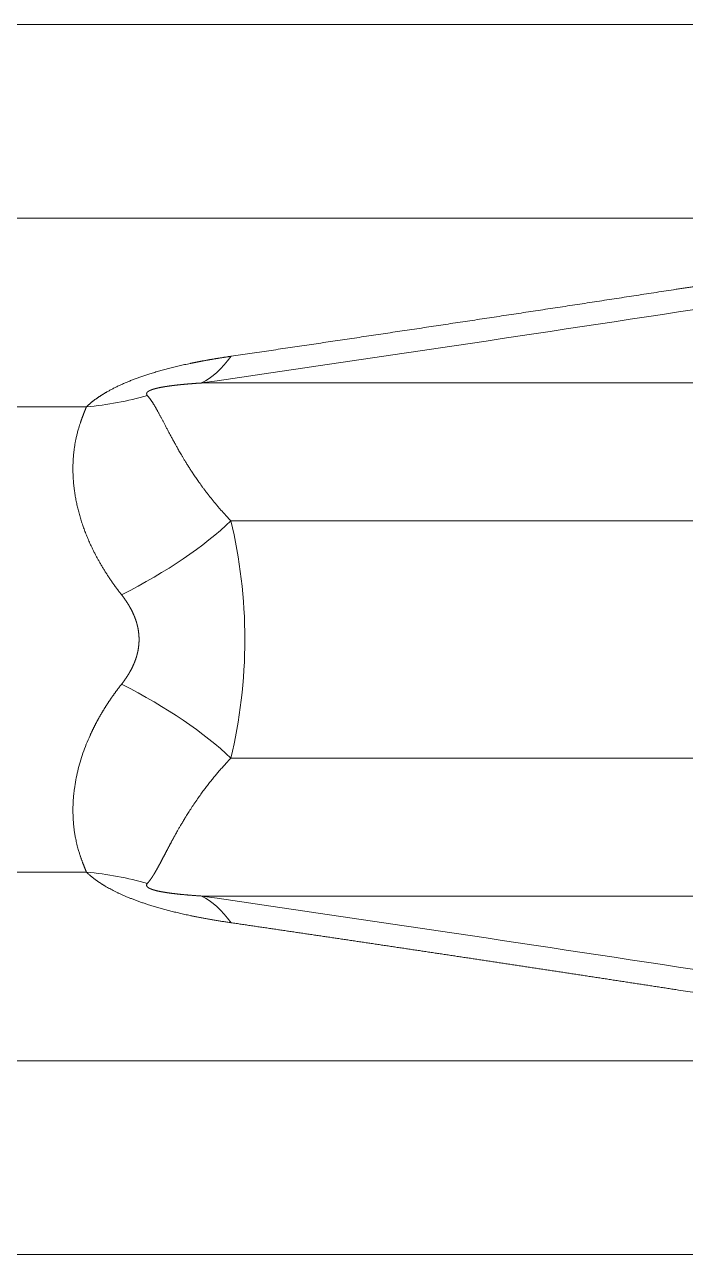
# Model space of a CAD drawing. Header units: millimetres. Extents: x 4664 to 8864, y -38 to 2932.
# Drawn here: x 8202.57 to 8206.65, y 1784.98 to 1792.57 of the extents above; entities that cross this region are included whole.
import ezdxf

# ---------------------------------------------------------------- set-up
doc = ezdxf.new("R2010")
doc.units = ezdxf.units.MM

msp = doc.modelspace()

# ---------------------------------------------------------------- linework, layer by layer
at = {"lineweight": 5}
for p, q in [((8193.1427, 1792.5715), (8209.8193, 1792.5715)), ((8193.5544, 1791.3769), (8209.3819, 1791.3769)), ((8203.6593, 1790.3589), (8215.7268, 1790.3589)), ((8202.9499, 1790.2117), (8190.2194, 1790.2117)), ((8217.3368, 1789.5075), (8203.8413, 1789.5075)), ((8203.8413, 1788.0428), (8217.3368, 1788.0428)), ((8202.9499, 1787.3387), (8190.2194, 1787.3387)), ((8215.7268, 1787.1914), (8203.6593, 1787.1914)), ((8209.3819, 1786.1735), (8193.5544, 1786.1735)), ((8209.8193, 1784.9788), (8193.1427, 1784.9788))]:
    msp.add_line(p, q, dxfattribs=at)
at = {"lineweight": 5, "extrusion": (0, 0, -1)}
for centre, major_axis, ratio, start_param, end_param in [((8227.8606, 1799.7527), (52.5413, 10.432), 0.095617, 1.935685, 2.068372), ((8203.1864, 1792.913), (0.3751, -2.5848), 0.347454, 5.939068, 6.17148), ((8202.2874, 1792.601), (1.814, -1.8791), 0.821454, 0.41445, 0.583929), ((8201.5794, 1789.5075), (2.5404, 0.6066), 0.373196, 0.569174, 0.987639), ((8201.5794, 1788.0428), (2.5404, -0.6066), 0.373196, 5.295547, 5.714011), ((8202.2874, 1784.9494), (1.814, 1.8791), 0.821454, 5.699256, 5.868735), ((8203.1864, 1784.6373), (0.3751, 2.5848), 0.347454, 0.111706, 0.344118), ((8227.8606, 1777.7976), (52.5413, -10.432), 0.095617, 4.214814, 4.3475)]:
    msp.add_ellipse(centre, major_axis=major_axis, ratio=ratio, start_param=start_param, end_param=end_param, dxfattribs=at)
at = {"lineweight": 5}
for points, knots in [([(8209.3819, 1791.3769), (8209.3719, 1791.3753), (8209.352, 1791.3721), (8209.3223, 1791.3673), (8209.2925, 1791.3625), (8209.2627, 1791.3577), (8209.233, 1791.353), (8209.2032, 1791.3482), (8209.1735, 1791.3434), (8209.1438, 1791.3387), (8209.1141, 1791.3339), (8209.0845, 1791.3291), (8209.0548, 1791.3244), (8209.0252, 1791.3196), (8208.9955, 1791.3149), (8208.9659, 1791.3102), (8208.9363, 1791.3054), (8208.9067, 1791.3007), (8208.8772, 1791.296), (8208.8476, 1791.2913), (8208.8181, 1791.2866), (8208.7885, 1791.2818), (8208.759, 1791.2771), (8208.7295, 1791.2724), (8208.7001, 1791.2677), (8208.6706, 1791.2631), (8208.6412, 1791.2584), (8208.6117, 1791.2537), (8208.5823, 1791.249), (8208.5529, 1791.2443), (8208.5235, 1791.2397), (8208.4942, 1791.235), (8208.4648, 1791.2303), (8208.4355, 1791.2257), (8208.4061, 1791.221), (8208.3768, 1791.2164), (8208.3475, 1791.2117), (8208.3182, 1791.2071), (8208.289, 1791.2025), (8208.2597, 1791.1978), (8208.2305, 1791.1932), (8208.2013, 1791.1886), (8208.1721, 1791.184), (8208.1429, 1791.1794), (8208.1137, 1791.1748), (8208.0846, 1791.1702), (8208.0554, 1791.1656), (8208.0263, 1791.161), (8207.9972, 1791.1564), (8207.9681, 1791.1518), (8207.939, 1791.1472), (8207.9099, 1791.1427), (8207.8809, 1791.1381), (8207.8519, 1791.1335), (8207.8228, 1791.129), (8207.7938, 1791.1244), (8207.7649, 1791.1199), (8207.7359, 1791.1153), (8207.7069, 1791.1108), (8207.678, 1791.1062), (8207.6491, 1791.1017), (8207.6202, 1791.0972), (8207.5913, 1791.0926), (8207.5624, 1791.0881), (8207.5335, 1791.0836), (8207.5047, 1791.0791), (8207.4758, 1791.0746), (8207.447, 1791.0701), (8207.4182, 1791.0656), (8207.3894, 1791.0611), (8207.3607, 1791.0566), (8207.3319, 1791.0521), (8207.3032, 1791.0476), (8207.2745, 1791.0432), (8207.2458, 1791.0387), (8207.2171, 1791.0342), (8207.1884, 1791.0298), (8207.1597, 1791.0253), (8207.1311, 1791.0209), (8207.1025, 1791.0164), (8207.0739, 1791.012), (8207.0453, 1791.0075), (8207.0167, 1791.0031), (8206.9881, 1790.9987), (8206.9596, 1790.9942), (8206.931, 1790.9898), (8206.9025, 1790.9854), (8206.874, 1790.981), (8206.8455, 1790.9766), (8206.8171, 1790.9722), (8206.7886, 1790.9678), (8206.7602, 1790.9634), (8206.7318, 1790.959), (8206.7034, 1790.9546), (8206.675, 1790.9502), (8206.6466, 1790.9459), (8206.6182, 1790.9415), (8206.5789, 1790.9354), (8206.5286, 1790.9277), (8206.4674, 1790.9183), (8206.4063, 1790.9089), (8206.3452, 1790.8995), (8206.2842, 1790.8901), (8206.2232, 1790.8808), (8206.1624, 1790.8715), (8206.1016, 1790.8622), (8206.0408, 1790.8529), (8205.9801, 1790.8437), (8205.9195, 1790.8344), (8205.859, 1790.8252), (8205.7985, 1790.816), (8205.7381, 1790.8068), (8205.6778, 1790.7977), (8205.6176, 1790.7885), (8205.5574, 1790.7794), (8205.4973, 1790.7703), (8205.4372, 1790.7613), (8205.3772, 1790.7522), (8205.3173, 1790.7432), (8205.2575, 1790.7342), (8205.1977, 1790.7252), (8205.138, 1790.7162), (8205.0784, 1790.7072), (8205.0188, 1790.6983), (8204.9593, 1790.6894), (8204.8999, 1790.6805), (8204.8406, 1790.6716), (8204.7813, 1790.6627), (8204.7221, 1790.6539), (8204.663, 1790.6451), (8204.6039, 1790.6363), (8204.5449, 1790.6275), (8204.486, 1790.6188), (8204.4271, 1790.61), (8204.3683, 1790.6013), (8204.3096, 1790.5926), (8204.251, 1790.5839), (8204.1924, 1790.5753), (8204.1339, 1790.5667), (8204.0755, 1790.558), (8204.0172, 1790.5494), (8203.9589, 1790.5409), (8203.9007, 1790.5323), (8203.8619, 1790.5266), (8203.8425, 1790.5238)], [0, 0, 0, 0, 0.0053, 0.010597, 0.015893, 0.021187, 0.026479, 0.031769, 0.037057, 0.042343, 0.047628, 0.05291, 0.05819, 0.063469, 0.068745, 0.07402, 0.079292, 0.084563, 0.089831, 0.095098, 0.100363, 0.105626, 0.110887, 0.116146, 0.121403, 0.126658, 0.131911, 0.137162, 0.142411, 0.147658, 0.152904, 0.158147, 0.163388, 0.168628, 0.173865, 0.179101, 0.184334, 0.189566, 0.194795, 0.200023, 0.205248, 0.210472, 0.215694, 0.220914, 0.226131, 0.231347, 0.236561, 0.241773, 0.246983, 0.252191, 0.257397, 0.262601, 0.267803, 0.273003, 0.278201, 0.283397, 0.288591, 0.293783, 0.298974, 0.304162, 0.309348, 0.314532, 0.319714, 0.324895, 0.330073, 0.335249, 0.340424, 0.345596, 0.350766, 0.355934, 0.361101, 0.366265, 0.371428, 0.376588, 0.381746, 0.386903, 0.392057, 0.397209, 0.40236, 0.407508, 0.412655, 0.417799, 0.422941, 0.428082, 0.43322, 0.438357, 0.443491, 0.448623, 0.453754, 0.458882, 0.464008, 0.469133, 0.474255, 0.479375, 0.484494, 0.48961, 0.494724, 0.499837, 0.510895, 0.521944, 0.532986, 0.54402, 0.555045, 0.566062, 0.577071, 0.588072, 0.599065, 0.61005, 0.621026, 0.631995, 0.642955, 0.653907, 0.66485, 0.675786, 0.686713, 0.697632, 0.708543, 0.719446, 0.73034, 0.741226, 0.752104, 0.762974, 0.773835, 0.784688, 0.795533, 0.806369, 0.817197, 0.828017, 0.838829, 0.849632, 0.860427, 0.871214, 0.881992, 0.892762, 0.903523, 0.914276, 0.925021, 0.935758, 0.946486, 0.957205, 0.967917, 0.978619, 0.989314, 1, 1, 1, 1]), ([(8203.8425, 1790.5238), (8203.8405, 1790.5235), (8203.8365, 1790.5229), (8203.8305, 1790.522), (8203.8245, 1790.5211), (8203.8185, 1790.5202), (8203.8125, 1790.5193), (8203.8066, 1790.5184), (8203.8007, 1790.5175), (8203.7948, 1790.5166), (8203.7889, 1790.5156), (8203.7831, 1790.5147), (8203.7773, 1790.5138), (8203.7715, 1790.5129), (8203.7658, 1790.5119), (8203.76, 1790.511), (8203.7543, 1790.5101), (8203.7487, 1790.5091), (8203.743, 1790.5082), (8203.7374, 1790.5072), (8203.7318, 1790.5063), (8203.7262, 1790.5053), (8203.7206, 1790.5044), (8203.7151, 1790.5034), (8203.7096, 1790.5025), (8203.7041, 1790.5015), (8203.6986, 1790.5005), (8203.6932, 1790.4996), (8203.6878, 1790.4986), (8203.6824, 1790.4976), (8203.6771, 1790.4966), (8203.6717, 1790.4956), (8203.6664, 1790.4947), (8203.6611, 1790.4937), (8203.6559, 1790.4927), (8203.6506, 1790.4917), (8203.6454, 1790.4907), (8203.6403, 1790.4897), (8203.6351, 1790.4887), (8203.63, 1790.4877), (8203.6248, 1790.4866), (8203.6198, 1790.4856), (8203.6147, 1790.4846), (8203.6097, 1790.4836), (8203.6047, 1790.4826), (8203.5997, 1790.4815), (8203.5947, 1790.4805), (8203.5801, 1790.4774), (8203.5559, 1790.4722), (8203.5224, 1790.4646), (8203.4895, 1790.4567), (8203.4573, 1790.4485), (8203.4256, 1790.44), (8203.3945, 1790.4313), (8203.3641, 1790.4223), (8203.34, 1790.4148), (8203.322, 1790.409), (8203.3098, 1790.405), (8203.2978, 1790.4009), (8203.2859, 1790.3968), (8203.2741, 1790.3926), (8203.2625, 1790.3884), (8203.251, 1790.3841), (8203.2395, 1790.3798), (8203.2282, 1790.3754), (8203.2171, 1790.371), (8203.206, 1790.3665), (8203.1914, 1790.3604), (8203.1733, 1790.3526), (8203.1523, 1790.3431), (8203.1321, 1790.3335), (8203.1126, 1790.3237), (8203.0939, 1790.3138), (8203.0802, 1790.3062), (8203.0709, 1790.3008), (8203.0658, 1790.2978), (8203.0608, 1790.2948), (8203.0558, 1790.2918), (8203.0508, 1790.2887), (8203.046, 1790.2857), (8203.0411, 1790.2826), (8203.0364, 1790.2795), (8203.0317, 1790.2764), (8203.027, 1790.2733), (8203.0224, 1790.2702), (8203.0179, 1790.267), (8203.0134, 1790.2639), (8203.009, 1790.2607), (8203.0047, 1790.2575), (8203.0004, 1790.2544), (8202.9961, 1790.2512), (8202.992, 1790.2479), (8202.9879, 1790.2447), (8202.9838, 1790.2415), (8202.9798, 1790.2382), (8202.9758, 1790.2349), (8202.972, 1790.2317), (8202.9681, 1790.2284), (8202.9644, 1790.2251), (8202.9606, 1790.2217), (8202.957, 1790.2184), (8202.9534, 1790.2151), (8202.951, 1790.2128), (8202.9499, 1790.2117)], [0, 0, 0, 0, 0.006106, 0.012183, 0.018228, 0.024244, 0.030229, 0.036184, 0.042109, 0.048003, 0.053868, 0.059703, 0.065508, 0.071283, 0.077029, 0.082745, 0.088431, 0.094087, 0.099715, 0.105312, 0.110881, 0.11642, 0.12193, 0.127411, 0.132863, 0.138286, 0.143681, 0.149046, 0.154383, 0.159691, 0.164971, 0.170222, 0.175445, 0.18064, 0.185806, 0.190945, 0.196055, 0.201138, 0.206193, 0.21122, 0.21622, 0.221192, 0.226137, 0.231054, 0.235945, 0.240808, 0.245645, 0.250455, 0.283613, 0.316093, 0.347936, 0.379188, 0.409895, 0.44011, 0.469883, 0.499271, 0.511435, 0.523541, 0.535594, 0.547601, 0.559566, 0.571495, 0.583395, 0.595272, 0.607131, 0.618978, 0.630821, 0.642664, 0.666634, 0.690432, 0.714114, 0.737738, 0.761363, 0.785047, 0.79207, 0.79911, 0.806169, 0.813246, 0.820344, 0.827464, 0.834606, 0.841774, 0.848967, 0.856186, 0.863434, 0.870712, 0.878019, 0.885358, 0.892731, 0.900137, 0.907578, 0.915055, 0.92257, 0.930123, 0.937715, 0.945348, 0.953023, 0.96074, 0.968501, 0.976307, 0.984158, 0.992055, 1, 1, 1, 1]), ([(8203.3263, 1790.2809), (8203.3261, 1790.2811), (8203.3258, 1790.2815), (8203.3253, 1790.2821), (8203.3248, 1790.2827), (8203.3244, 1790.2833), (8203.324, 1790.2838), (8203.3236, 1790.2844), (8203.3233, 1790.285), (8203.323, 1790.2856), (8203.3227, 1790.2862), (8203.3224, 1790.2868), (8203.3222, 1790.2873), (8203.322, 1790.2879), (8203.3218, 1790.2885), (8203.3216, 1790.2891), (8203.3215, 1790.2896), (8203.3214, 1790.2902), (8203.3213, 1790.2908), (8203.3213, 1790.2913), (8203.3212, 1790.2919), (8203.3212, 1790.2925), (8203.3213, 1790.293), (8203.3213, 1790.2936), (8203.3214, 1790.2941), (8203.3216, 1790.2947), (8203.3217, 1790.2952), (8203.3219, 1790.2958), (8203.3221, 1790.2963), (8203.3223, 1790.2969), (8203.3225, 1790.2974), (8203.3228, 1790.298), (8203.3231, 1790.2985), (8203.3235, 1790.2991), (8203.3238, 1790.2996), (8203.3242, 1790.3002), (8203.3246, 1790.3007), (8203.3251, 1790.3012), (8203.3255, 1790.3018), (8203.326, 1790.3023), (8203.3266, 1790.3028), (8203.3271, 1790.3034), (8203.3277, 1790.3039), (8203.3283, 1790.3044), (8203.3289, 1790.3049), (8203.3296, 1790.3055), (8203.3303, 1790.306), (8203.331, 1790.3065), (8203.3318, 1790.307), (8203.3325, 1790.3075), (8203.3333, 1790.308), (8203.3341, 1790.3086), (8203.335, 1790.3091), (8203.3359, 1790.3096), (8203.3368, 1790.3101), (8203.3377, 1790.3106), (8203.3387, 1790.3111), (8203.3397, 1790.3116), (8203.3407, 1790.3121), (8203.3417, 1790.3126), (8203.3428, 1790.3131), (8203.3439, 1790.3136), (8203.345, 1790.3141), (8203.3462, 1790.3146), (8203.3474, 1790.3151), (8203.3486, 1790.3155), (8203.3498, 1790.316), (8203.3511, 1790.3165), (8203.3523, 1790.317), (8203.3537, 1790.3175), (8203.355, 1790.318), (8203.3564, 1790.3184), (8203.3578, 1790.3189), (8203.3592, 1790.3194), (8203.3606, 1790.3199), (8203.3621, 1790.3203), (8203.3636, 1790.3208), (8203.3652, 1790.3213), (8203.3667, 1790.3217), (8203.3683, 1790.3222), (8203.3699, 1790.3226), (8203.3716, 1790.3231), (8203.3732, 1790.3236), (8203.3749, 1790.324), (8203.3766, 1790.3245), (8203.3784, 1790.3249), (8203.3802, 1790.3254), (8203.382, 1790.3258), (8203.3838, 1790.3263), (8203.3857, 1790.3267), (8203.3875, 1790.3272), (8203.3895, 1790.3276), (8203.3914, 1790.328), (8203.3934, 1790.3285), (8203.3954, 1790.3289), (8203.3974, 1790.3293), (8203.3994, 1790.3298), (8203.4015, 1790.3302), (8203.4036, 1790.3306), (8203.4057, 1790.3311), (8203.4079, 1790.3315), (8203.4101, 1790.3319), (8203.4123, 1790.3323), (8203.4145, 1790.3328), (8203.4168, 1790.3332), (8203.4191, 1790.3336), (8203.4214, 1790.334), (8203.4237, 1790.3344), (8203.4261, 1790.3348), (8203.4285, 1790.3352), (8203.4309, 1790.3356), (8203.4334, 1790.336), (8203.4359, 1790.3364), (8203.4384, 1790.3368), (8203.4409, 1790.3372), (8203.4435, 1790.3376), (8203.4461, 1790.338), (8203.4487, 1790.3384), (8203.4513, 1790.3388), (8203.454, 1790.3392), (8203.4567, 1790.3396), (8203.4594, 1790.34), (8203.4622, 1790.3404), (8203.4649, 1790.3408), (8203.4677, 1790.3411), (8203.4706, 1790.3415), (8203.4734, 1790.3419), (8203.4763, 1790.3423), (8203.4792, 1790.3426), (8203.4822, 1790.343), (8203.4851, 1790.3434), (8203.4881, 1790.3438), (8203.4912, 1790.3441), (8203.4942, 1790.3445), (8203.4973, 1790.3448), (8203.5004, 1790.3452), (8203.5035, 1790.3456), (8203.5067, 1790.3459), (8203.5099, 1790.3463), (8203.5131, 1790.3466), (8203.5163, 1790.347), (8203.5196, 1790.3473), (8203.5229, 1790.3477), (8203.5262, 1790.348), (8203.5295, 1790.3484), (8203.5329, 1790.3487), (8203.5363, 1790.349), (8203.5397, 1790.3494), (8203.5432, 1790.3497), (8203.5467, 1790.3501), (8203.5502, 1790.3504), (8203.5537, 1790.3507), (8203.5573, 1790.351), (8203.5608, 1790.3514), (8203.5645, 1790.3517), (8203.5681, 1790.352), (8203.5718, 1790.3523), (8203.5755, 1790.3527), (8203.5792, 1790.353), (8203.5829, 1790.3533), (8203.5867, 1790.3536), (8203.5905, 1790.3539), (8203.5944, 1790.3542), (8203.5982, 1790.3545), (8203.6021, 1790.3548), (8203.606, 1790.3551), (8203.61, 1790.3554), (8203.6139, 1790.3557), (8203.6179, 1790.356), (8203.6219, 1790.3563), (8203.626, 1790.3566), (8203.6301, 1790.3569), (8203.6342, 1790.3572), (8203.6383, 1790.3575), (8203.6424, 1790.3578), (8203.6466, 1790.3581), (8203.6508, 1790.3584), (8203.6551, 1790.3586), (8203.6579, 1790.3588), (8203.6593, 1790.3589)], [0, 0, 0, 0, 0.006052, 0.012014, 0.017888, 0.023673, 0.02937, 0.034978, 0.040499, 0.045932, 0.051278, 0.056537, 0.06171, 0.066797, 0.071799, 0.076715, 0.081547, 0.086294, 0.090958, 0.095539, 0.100037, 0.104453, 0.108788, 0.113043, 0.117217, 0.121312, 0.125329, 0.129268, 0.133131, 0.136918, 0.140631, 0.14427, 0.147836, 0.151331, 0.154757, 0.158114, 0.161403, 0.164627, 0.167788, 0.170886, 0.173923, 0.176903, 0.179826, 0.182695, 0.185512, 0.18828, 0.191001, 0.193678, 0.196314, 0.198912, 0.201475, 0.204007, 0.20651, 0.208988, 0.211445, 0.213884, 0.21631, 0.218726, 0.221136, 0.223544, 0.225954, 0.228369, 0.230795, 0.233233, 0.23569, 0.238167, 0.240669, 0.243199, 0.245761, 0.248358, 0.250992, 0.253668, 0.256387, 0.259153, 0.261969, 0.264836, 0.267757, 0.270734, 0.273769, 0.276865, 0.280023, 0.283245, 0.286532, 0.289886, 0.293309, 0.296801, 0.300365, 0.304001, 0.307711, 0.311495, 0.315355, 0.319291, 0.323305, 0.327398, 0.331569, 0.33582, 0.340152, 0.344565, 0.34906, 0.353638, 0.358299, 0.363043, 0.367871, 0.372785, 0.377783, 0.382867, 0.388036, 0.393292, 0.398635, 0.404065, 0.409583, 0.415188, 0.420881, 0.426663, 0.432533, 0.438492, 0.444541, 0.450678, 0.456906, 0.463224, 0.469631, 0.476129, 0.482718, 0.489397, 0.496167, 0.503028, 0.509981, 0.517025, 0.52416, 0.531387, 0.538707, 0.546118, 0.553621, 0.561217, 0.568905, 0.576685, 0.584558, 0.592524, 0.600583, 0.608735, 0.61698, 0.625318, 0.633749, 0.642274, 0.650892, 0.659604, 0.668409, 0.677308, 0.686301, 0.695388, 0.704568, 0.713843, 0.723212, 0.732674, 0.742231, 0.751883, 0.761628, 0.771468, 0.781403, 0.791432, 0.801555, 0.811773, 0.822086, 0.832493, 0.842995, 0.853592, 0.864284, 0.875071, 0.885953, 0.896929, 0.908001, 0.919168, 0.93043, 0.941787, 0.953239, 0.964786, 0.976429, 0.988167, 1, 1, 1, 1]), ([(8202.9499, 1790.2117), (8202.9496, 1790.211), (8202.9491, 1790.2097), (8202.9483, 1790.2078), (8202.9474, 1790.2057), (8202.9466, 1790.2037), (8202.9457, 1790.2015), (8202.9448, 1790.1994), (8202.9439, 1790.1972), (8202.943, 1790.1949), (8202.9421, 1790.1927), (8202.9412, 1790.1903), (8202.9402, 1790.1879), (8202.9392, 1790.1855), (8202.9382, 1790.183), (8202.9372, 1790.1805), (8202.9362, 1790.1779), (8202.9352, 1790.1753), (8202.9341, 1790.1726), (8202.933, 1790.1699), (8202.932, 1790.1671), (8202.9309, 1790.1643), (8202.9298, 1790.1614), (8202.9287, 1790.1584), (8202.9275, 1790.1554), (8202.9264, 1790.1524), (8202.9252, 1790.1493), (8202.9241, 1790.1461), (8202.9229, 1790.1429), (8202.9217, 1790.1396), (8202.9205, 1790.1363), (8202.9193, 1790.1329), (8202.9181, 1790.1294), (8202.9168, 1790.1259), (8202.9156, 1790.1223), (8202.9144, 1790.1187), (8202.9129, 1790.1143), (8202.9105, 1790.1073), (8202.9068, 1790.096), (8202.9016, 1790.0789), (8202.8966, 1790.0613), (8202.8925, 1790.0455), (8202.8897, 1790.034), (8202.8872, 1790.0231), (8202.8849, 1790.0128), (8202.883, 1790.0031), (8202.8803, 1789.9894), (8202.8772, 1789.9711), (8202.8739, 1789.948), (8202.8712, 1789.9249), (8202.8691, 1789.9016), (8202.8676, 1789.8784), (8202.8667, 1789.8553), (8202.8664, 1789.8322), (8202.8666, 1789.8092), (8202.8673, 1789.7864), (8202.8685, 1789.7638), (8202.8702, 1789.7415), (8202.8725, 1789.7194), (8202.8755, 1789.6949), (8202.8795, 1789.6677), (8202.8849, 1789.6377), (8202.8911, 1789.6077), (8202.8982, 1789.5776), (8202.9062, 1789.5476), (8202.915, 1789.5175), (8202.9247, 1789.4875), (8202.9351, 1789.4576), (8202.9465, 1789.4277), (8202.9586, 1789.398), (8202.9686, 1789.3752), (8202.9759, 1789.3591), (8202.9802, 1789.3498), (8202.9846, 1789.3405), (8202.9891, 1789.3313), (8202.9937, 1789.322), (8202.9983, 1789.3127), (8203.0031, 1789.3034), (8203.0079, 1789.2942), (8203.0128, 1789.2849), (8203.0178, 1789.2757), (8203.0228, 1789.2665), (8203.0279, 1789.2573), (8203.0332, 1789.2481), (8203.0385, 1789.2389), (8203.0438, 1789.2298), (8203.0493, 1789.2206), (8203.0548, 1789.2115), (8203.0604, 1789.2023), (8203.0661, 1789.1932), (8203.0719, 1789.1842), (8203.0777, 1789.1751), (8203.0836, 1789.166), (8203.0896, 1789.157), (8203.0957, 1789.148), (8203.1018, 1789.139), (8203.108, 1789.13), (8203.1143, 1789.1211), (8203.1207, 1789.1121), (8203.1271, 1789.1032), (8203.1336, 1789.0943), (8203.1402, 1789.0854), (8203.1469, 1789.0766), (8203.1536, 1789.0677), (8203.1604, 1789.0589), (8203.165, 1789.0531), (8203.1673, 1789.0502)], [0, 0, 0, 0, 0.002923, 0.005885, 0.008885, 0.011923, 0.015, 0.018115, 0.021269, 0.024462, 0.027693, 0.030962, 0.03427, 0.037617, 0.041002, 0.044426, 0.047888, 0.051389, 0.054929, 0.058507, 0.062124, 0.065779, 0.069473, 0.073206, 0.076978, 0.080788, 0.084637, 0.088524, 0.09245, 0.096415, 0.100419, 0.104461, 0.108542, 0.112662, 0.11682, 0.121017, 0.125253, 0.131964, 0.144587, 0.163125, 0.187577, 0.199806, 0.211305, 0.222072, 0.232109, 0.241416, 0.249991, 0.271442, 0.29252, 0.313226, 0.333562, 0.353529, 0.373126, 0.392356, 0.41122, 0.429718, 0.447853, 0.465625, 0.483036, 0.500087, 0.523263, 0.54634, 0.569323, 0.592215, 0.61502, 0.637742, 0.660386, 0.682956, 0.705455, 0.727888, 0.750259, 0.757324, 0.764392, 0.771462, 0.778536, 0.785612, 0.792692, 0.799775, 0.806862, 0.813952, 0.821046, 0.828144, 0.835246, 0.842352, 0.849463, 0.856578, 0.863697, 0.870821, 0.87795, 0.885084, 0.892223, 0.899367, 0.906516, 0.913671, 0.920831, 0.927998, 0.93517, 0.942347, 0.949531, 0.956722, 0.963918, 0.971121, 0.978331, 0.985547, 0.99277, 1, 1, 1, 1]), ([(8203.8413, 1789.5075), (8203.84, 1789.5089), (8203.8375, 1789.5116), (8203.8336, 1789.5157), (8203.8297, 1789.5199), (8203.8257, 1789.5241), (8203.8217, 1789.5284), (8203.8177, 1789.5327), (8203.8137, 1789.5371), (8203.8096, 1789.5415), (8203.8055, 1789.546), (8203.8014, 1789.5506), (8203.7972, 1789.5552), (8203.793, 1789.5599), (8203.7888, 1789.5646), (8203.7846, 1789.5694), (8203.7804, 1789.5742), (8203.7761, 1789.5791), (8203.7718, 1789.5841), (8203.7675, 1789.5891), (8203.7632, 1789.5942), (8203.7588, 1789.5993), (8203.7545, 1789.6044), (8203.7501, 1789.6097), (8203.7457, 1789.6149), (8203.7412, 1789.6203), (8203.7368, 1789.6256), (8203.7324, 1789.6311), (8203.7279, 1789.6366), (8203.7234, 1789.6421), (8203.719, 1789.6477), (8203.7145, 1789.6533), (8203.71, 1789.659), (8203.7055, 1789.6648), (8203.701, 1789.6705), (8203.6964, 1789.6764), (8203.6919, 1789.6823), (8203.6874, 1789.6882), (8203.6829, 1789.6942), (8203.6783, 1789.7002), (8203.6738, 1789.7063), (8203.6693, 1789.7124), (8203.6647, 1789.7186), (8203.6602, 1789.7248), (8203.6557, 1789.731), (8203.6511, 1789.7373), (8203.6466, 1789.7437), (8203.6378, 1789.7561), (8203.6253, 1789.7741), (8203.6097, 1789.7971), (8203.5954, 1789.8188), (8203.5823, 1789.8391), (8203.5703, 1789.8581), (8203.5593, 1789.8759), (8203.5493, 1789.8923), (8203.5403, 1789.9075), (8203.532, 1789.9215), (8203.5246, 1789.9344), (8203.5179, 1789.946), (8203.512, 1789.9566), (8203.5067, 1789.966), (8203.5013, 1789.9756), (8203.4957, 1789.9858), (8203.4897, 1789.9967), (8203.4838, 1790.0074), (8203.4781, 1790.0179), (8203.4726, 1790.0281), (8203.4672, 1790.0381), (8203.462, 1790.0479), (8203.4569, 1790.0575), (8203.452, 1790.0668), (8203.4472, 1790.0759), (8203.4425, 1790.0848), (8203.438, 1790.0935), (8203.4335, 1790.102), (8203.4292, 1790.1102), (8203.425, 1790.1183), (8203.4209, 1790.1261), (8203.4168, 1790.1338), (8203.4129, 1790.1412), (8203.4091, 1790.1485), (8203.4053, 1790.1555), (8203.4016, 1790.1624), (8203.398, 1790.1691), (8203.3945, 1790.1756), (8203.3911, 1790.1819), (8203.3877, 1790.188), (8203.3844, 1790.194), (8203.3811, 1790.1998), (8203.3779, 1790.2054), (8203.3747, 1790.2108), (8203.3716, 1790.2161), (8203.3685, 1790.2212), (8203.3655, 1790.2262), (8203.3625, 1790.231), (8203.3596, 1790.2356), (8203.3567, 1790.2402), (8203.3538, 1790.2445), (8203.3509, 1790.2487), (8203.3481, 1790.2528), (8203.3453, 1790.2568), (8203.3426, 1790.2606), (8203.3398, 1790.2643), (8203.3371, 1790.2678), (8203.3344, 1790.2713), (8203.3317, 1790.2746), (8203.329, 1790.2778), (8203.3272, 1790.2799), (8203.3263, 1790.2809)], [0, 0, 0, 0, 0.004199, 0.008453, 0.012763, 0.017127, 0.021547, 0.026022, 0.030552, 0.035137, 0.039778, 0.044473, 0.049224, 0.05403, 0.058891, 0.063807, 0.068779, 0.073806, 0.078888, 0.084025, 0.089217, 0.094465, 0.099767, 0.105125, 0.110538, 0.116006, 0.12153, 0.127108, 0.132742, 0.138431, 0.144175, 0.149975, 0.15583, 0.161739, 0.167704, 0.173725, 0.1798, 0.185931, 0.192116, 0.198357, 0.204653, 0.211005, 0.217411, 0.223873, 0.23039, 0.236962, 0.24359, 0.250272, 0.275938, 0.300401, 0.323659, 0.345713, 0.366564, 0.386211, 0.404655, 0.421894, 0.43793, 0.452762, 0.46639, 0.478815, 0.490035, 0.500052, 0.513641, 0.527108, 0.540455, 0.553679, 0.566783, 0.579765, 0.592627, 0.605367, 0.617986, 0.630483, 0.64286, 0.655116, 0.66725, 0.679264, 0.691156, 0.702928, 0.714578, 0.726108, 0.737517, 0.748805, 0.759972, 0.771018, 0.781944, 0.792749, 0.803433, 0.813997, 0.824439, 0.834762, 0.844964, 0.855045, 0.865006, 0.874846, 0.884566, 0.894166, 0.903645, 0.913005, 0.922244, 0.931363, 0.940362, 0.949241, 0.958, 0.96664, 0.975159, 0.983559, 0.991839, 1, 1, 1, 1]), ([(8203.8413, 1788.0428), (8203.8963, 1788.2729), (8203.9279, 1788.524), (8203.9278, 1789.0271), (8203.8962, 1789.2777), (8203.8413, 1789.5075)], [0, 0, 0, 0, 0.5, 0.5, 1, 1, 1, 1]), ([(8203.1673, 1789.0502), (8203.168, 1789.0493), (8203.1694, 1789.0474), (8203.1715, 1789.0447), (8203.1736, 1789.042), (8203.1757, 1789.0393), (8203.1777, 1789.0366), (8203.1798, 1789.0338), (8203.1818, 1789.0311), (8203.1838, 1789.0284), (8203.1857, 1789.0256), (8203.1877, 1789.0229), (8203.1896, 1789.0202), (8203.1915, 1789.0175), (8203.1934, 1789.0147), (8203.1952, 1789.012), (8203.1971, 1789.0093), (8203.1989, 1789.0065), (8203.2007, 1789.0038), (8203.2024, 1789.0011), (8203.2042, 1788.9983), (8203.2059, 1788.9956), (8203.2076, 1788.9928), (8203.2093, 1788.9901), (8203.211, 1788.9874), (8203.2126, 1788.9846), (8203.2142, 1788.9819), (8203.2158, 1788.9792), (8203.2174, 1788.9764), (8203.219, 1788.9737), (8203.2205, 1788.9709), (8203.222, 1788.9682), (8203.2235, 1788.9654), (8203.225, 1788.9627), (8203.2264, 1788.96), (8203.2279, 1788.9572), (8203.2293, 1788.9545), (8203.2306, 1788.9517), (8203.232, 1788.949), (8203.2333, 1788.9462), (8203.2347, 1788.9435), (8203.236, 1788.9407), (8203.2372, 1788.938), (8203.2385, 1788.9352), (8203.2397, 1788.9325), (8203.241, 1788.9297), (8203.2421, 1788.927), (8203.2433, 1788.9242), (8203.2445, 1788.9215), (8203.2456, 1788.9187), (8203.2467, 1788.916), (8203.2478, 1788.9132), (8203.2488, 1788.9105), (8203.2499, 1788.9077), (8203.2509, 1788.9049), (8203.2519, 1788.9022), (8203.2529, 1788.8994), (8203.2538, 1788.8967), (8203.2548, 1788.8939), (8203.2557, 1788.8912), (8203.2566, 1788.8884), (8203.2574, 1788.8857), (8203.2583, 1788.8829), (8203.2591, 1788.8801), (8203.2599, 1788.8774), (8203.2607, 1788.8746), (8203.2615, 1788.8719), (8203.2622, 1788.8691), (8203.2629, 1788.8663), (8203.2636, 1788.8636), (8203.2643, 1788.8608), (8203.265, 1788.8581), (8203.2656, 1788.8553), (8203.2662, 1788.8525), (8203.2668, 1788.8498), (8203.2674, 1788.847), (8203.2679, 1788.8443), (8203.2685, 1788.8415), (8203.269, 1788.8387), (8203.2694, 1788.836), (8203.2699, 1788.8332), (8203.2703, 1788.8305), (8203.2708, 1788.8277), (8203.2712, 1788.8249), (8203.2715, 1788.8222), (8203.2719, 1788.8194), (8203.2722, 1788.8166), (8203.2725, 1788.8139), (8203.2728, 1788.8111), (8203.2731, 1788.8083), (8203.2733, 1788.8056), (8203.2736, 1788.8028), (8203.2738, 1788.8001), (8203.274, 1788.7973), (8203.2741, 1788.7945), (8203.2743, 1788.7918), (8203.2744, 1788.789), (8203.2745, 1788.7862), (8203.2745, 1788.7835), (8203.2746, 1788.7807), (8203.2746, 1788.7779), (8203.2746, 1788.7752), (8203.2746, 1788.7724), (8203.2746, 1788.7696), (8203.2745, 1788.7669), (8203.2745, 1788.7641), (8203.2744, 1788.7614), (8203.2743, 1788.7586), (8203.2741, 1788.7558), (8203.274, 1788.7531), (8203.2738, 1788.7503), (8203.2736, 1788.7475), (8203.2733, 1788.7448), (8203.2731, 1788.742), (8203.2728, 1788.7392), (8203.2725, 1788.7365), (8203.2722, 1788.7337), (8203.2719, 1788.731), (8203.2715, 1788.7282), (8203.2712, 1788.7254), (8203.2708, 1788.7227), (8203.2703, 1788.7199), (8203.2699, 1788.7171), (8203.2694, 1788.7144), (8203.269, 1788.7116), (8203.2685, 1788.7089), (8203.2679, 1788.7061), (8203.2674, 1788.7033), (8203.2668, 1788.7006), (8203.2662, 1788.6978), (8203.2656, 1788.695), (8203.265, 1788.6923), (8203.2643, 1788.6895), (8203.2636, 1788.6868), (8203.2629, 1788.684), (8203.2622, 1788.6812), (8203.2615, 1788.6785), (8203.2607, 1788.6757), (8203.2599, 1788.673), (8203.2591, 1788.6702), (8203.2583, 1788.6675), (8203.2574, 1788.6647), (8203.2566, 1788.6619), (8203.2557, 1788.6592), (8203.2548, 1788.6564), (8203.2538, 1788.6537), (8203.2529, 1788.6509), (8203.2519, 1788.6482), (8203.2509, 1788.6454), (8203.2499, 1788.6427), (8203.2488, 1788.6399), (8203.2478, 1788.6371), (8203.2467, 1788.6344), (8203.2456, 1788.6316), (8203.2445, 1788.6289), (8203.2433, 1788.6261), (8203.2421, 1788.6234), (8203.241, 1788.6206), (8203.2397, 1788.6179), (8203.2385, 1788.6151), (8203.2372, 1788.6124), (8203.236, 1788.6096), (8203.2347, 1788.6069), (8203.2333, 1788.6041), (8203.232, 1788.6014), (8203.2306, 1788.5986), (8203.2293, 1788.5959), (8203.2279, 1788.5932), (8203.2264, 1788.5904), (8203.225, 1788.5877), (8203.2235, 1788.5849), (8203.222, 1788.5822), (8203.2205, 1788.5794), (8203.219, 1788.5767), (8203.2174, 1788.5739), (8203.2158, 1788.5712), (8203.2142, 1788.5685), (8203.2126, 1788.5657), (8203.211, 1788.563), (8203.2093, 1788.5602), (8203.2076, 1788.5575), (8203.2059, 1788.5548), (8203.2042, 1788.552), (8203.2024, 1788.5493), (8203.2007, 1788.5466), (8203.1989, 1788.5438), (8203.1971, 1788.5411), (8203.1952, 1788.5384), (8203.1934, 1788.5356), (8203.1915, 1788.5329), (8203.1896, 1788.5302), (8203.1877, 1788.5274), (8203.1857, 1788.5247), (8203.1838, 1788.522), (8203.1818, 1788.5193), (8203.1798, 1788.5165), (8203.1777, 1788.5138), (8203.1757, 1788.5111), (8203.1736, 1788.5084), (8203.1715, 1788.5056), (8203.1694, 1788.5029), (8203.168, 1788.5011), (8203.1673, 1788.5002)], [0, 0, 0, 0, 0.006346, 0.012656, 0.018931, 0.025171, 0.031376, 0.037546, 0.043682, 0.049784, 0.055851, 0.061885, 0.067884, 0.07385, 0.079783, 0.085682, 0.091549, 0.097382, 0.103183, 0.108951, 0.114688, 0.120392, 0.126065, 0.131705, 0.137315, 0.142894, 0.148441, 0.153958, 0.159445, 0.164901, 0.170328, 0.175724, 0.181092, 0.18643, 0.19174, 0.197021, 0.202273, 0.207498, 0.212694, 0.217864, 0.223006, 0.228121, 0.233209, 0.238272, 0.243308, 0.248319, 0.253304, 0.258264, 0.2632, 0.268111, 0.272999, 0.277863, 0.282703, 0.28752, 0.292315, 0.297088, 0.301839, 0.306568, 0.311276, 0.315964, 0.320631, 0.325279, 0.329906, 0.334515, 0.339105, 0.343677, 0.348231, 0.352768, 0.357287, 0.36179, 0.366277, 0.370749, 0.375205, 0.379646, 0.384073, 0.388486, 0.392886, 0.397273, 0.401648, 0.406011, 0.410362, 0.414703, 0.419033, 0.423353, 0.427663, 0.431965, 0.436258, 0.440543, 0.444821, 0.449093, 0.453357, 0.457616, 0.46187, 0.466119, 0.470363, 0.474604, 0.478841, 0.483076, 0.487309, 0.49154, 0.49577, 0.5, 0.50423, 0.50846, 0.512691, 0.516924, 0.521159, 0.525396, 0.529637, 0.533881, 0.53813, 0.542384, 0.546643, 0.550907, 0.555179, 0.559457, 0.563742, 0.568035, 0.572337, 0.576647, 0.580967, 0.585297, 0.589638, 0.593989, 0.598352, 0.602727, 0.607114, 0.611514, 0.615927, 0.620354, 0.624795, 0.629251, 0.633723, 0.63821, 0.642713, 0.647232, 0.651769, 0.656323, 0.660895, 0.665485, 0.670094, 0.674721, 0.679369, 0.684036, 0.688724, 0.693432, 0.698161, 0.702912, 0.707685, 0.71248, 0.717297, 0.722137, 0.727001, 0.731889, 0.7368, 0.741736, 0.746696, 0.751681, 0.756692, 0.761728, 0.766791, 0.771879, 0.776994, 0.782136, 0.787306, 0.792502, 0.797727, 0.802979, 0.80826, 0.81357, 0.818908, 0.824276, 0.829672, 0.835099, 0.840555, 0.846042, 0.851559, 0.857106, 0.862685, 0.868295, 0.873935, 0.879608, 0.885312, 0.891049, 0.896817, 0.902618, 0.908451, 0.914318, 0.920217, 0.92615, 0.932116, 0.938115, 0.944149, 0.950216, 0.956318, 0.962454, 0.968624, 0.974829, 0.981069, 0.987344, 0.993654, 1, 1, 1, 1]), ([(8203.1673, 1788.5002), (8203.1661, 1788.4986), (8203.1636, 1788.4955), (8203.16, 1788.4909), (8203.1564, 1788.4862), (8203.1528, 1788.4816), (8203.1492, 1788.4769), (8203.1457, 1788.4722), (8203.1422, 1788.4675), (8203.1386, 1788.4628), (8203.1352, 1788.4581), (8203.1317, 1788.4534), (8203.1282, 1788.4487), (8203.1248, 1788.444), (8203.1214, 1788.4393), (8203.118, 1788.4345), (8203.1147, 1788.4298), (8203.1113, 1788.4251), (8203.108, 1788.4203), (8203.1047, 1788.4156), (8203.1014, 1788.4108), (8203.0982, 1788.4061), (8203.0949, 1788.4013), (8203.0917, 1788.3965), (8203.0885, 1788.3917), (8203.0853, 1788.387), (8203.0822, 1788.3822), (8203.0791, 1788.3774), (8203.076, 1788.3726), (8203.0729, 1788.3678), (8203.0698, 1788.363), (8203.0668, 1788.3581), (8203.0637, 1788.3533), (8203.0607, 1788.3485), (8203.0577, 1788.3437), (8203.0548, 1788.3389), (8203.0519, 1788.334), (8203.0489, 1788.3292), (8203.046, 1788.3243), (8203.0432, 1788.3195), (8203.0403, 1788.3146), (8203.0375, 1788.3098), (8203.0347, 1788.3049), (8203.0319, 1788.3), (8203.0291, 1788.2952), (8203.0264, 1788.2903), (8203.0237, 1788.2854), (8203.021, 1788.2806), (8203.0183, 1788.2757), (8203.0157, 1788.2708), (8203.013, 1788.2659), (8203.0104, 1788.261), (8203.0079, 1788.2561), (8203.0053, 1788.2512), (8203.0028, 1788.2463), (8203.0002, 1788.2414), (8202.9978, 1788.2365), (8202.9953, 1788.2316), (8202.9928, 1788.2267), (8202.9904, 1788.2218), (8202.988, 1788.2168), (8202.9856, 1788.2119), (8202.9833, 1788.207), (8202.9809, 1788.2021), (8202.9786, 1788.1972), (8202.9763, 1788.1922), (8202.9741, 1788.1873), (8202.9644, 1788.166), (8202.9482, 1788.128), (8202.9278, 1788.0732), (8202.9102, 1788.0182), (8202.8955, 1787.963), (8202.8836, 1787.9078), (8202.8764, 1787.8635), (8202.8723, 1787.8295), (8202.8699, 1787.8055), (8202.8682, 1787.7812), (8202.867, 1787.7567), (8202.8664, 1787.7319), (8202.8665, 1787.707), (8202.8672, 1787.6819), (8202.8685, 1787.6568), (8202.8706, 1787.6316), (8202.8733, 1787.6065), (8202.8768, 1787.5814), (8202.8804, 1787.5603), (8202.8839, 1787.5424), (8202.8872, 1787.5271), (8202.8911, 1787.5105), (8202.8952, 1787.4943), (8202.8993, 1787.4796), (8202.9028, 1787.4675), (8202.9059, 1787.4575), (8202.9085, 1787.4494), (8202.9105, 1787.4431), (8202.912, 1787.4387), (8202.9134, 1787.4344), (8202.915, 1787.4298), (8202.9169, 1787.4244), (8202.9187, 1787.419), (8202.9206, 1787.4138), (8202.9224, 1787.4088), (8202.9242, 1787.4039), (8202.926, 1787.3991), (8202.9277, 1787.3944), (8202.9294, 1787.3899), (8202.9311, 1787.3855), (8202.9328, 1787.3812), (8202.9344, 1787.3771), (8202.936, 1787.373), (8202.9375, 1787.3691), (8202.939, 1787.3653), (8202.9405, 1787.3616), (8202.942, 1787.358), (8202.9434, 1787.3545), (8202.9448, 1787.3512), (8202.9461, 1787.3479), (8202.9474, 1787.3447), (8202.9487, 1787.3416), (8202.9495, 1787.3396), (8202.9499, 1787.3387)], [0, 0, 0, 0, 0.003829, 0.007657, 0.011482, 0.015305, 0.019127, 0.022947, 0.026764, 0.03058, 0.034394, 0.038207, 0.042017, 0.045826, 0.049633, 0.053438, 0.057242, 0.061043, 0.064844, 0.068642, 0.072439, 0.076234, 0.080028, 0.08382, 0.08761, 0.091399, 0.095186, 0.098972, 0.102757, 0.106539, 0.110321, 0.114101, 0.117879, 0.121657, 0.125432, 0.129207, 0.13298, 0.136752, 0.140522, 0.144291, 0.148059, 0.151826, 0.155592, 0.159356, 0.163119, 0.166881, 0.170642, 0.174401, 0.17816, 0.181917, 0.185674, 0.189429, 0.193183, 0.196936, 0.200689, 0.20444, 0.20819, 0.21194, 0.215688, 0.219436, 0.223183, 0.226929, 0.230674, 0.234418, 0.238161, 0.241904, 0.245646, 0.249387, 0.290455, 0.331743, 0.373279, 0.415086, 0.457191, 0.499617, 0.518108, 0.53702, 0.556356, 0.576118, 0.596306, 0.616924, 0.637971, 0.65945, 0.681362, 0.703709, 0.72649, 0.749708, 0.762878, 0.777692, 0.794148, 0.812247, 0.827044, 0.83988, 0.850756, 0.859672, 0.866628, 0.871625, 0.874661, 0.8811, 0.887448, 0.893706, 0.899875, 0.905953, 0.911941, 0.91784, 0.923648, 0.929366, 0.934995, 0.940534, 0.945982, 0.951341, 0.956611, 0.96179, 0.96688, 0.97188, 0.976791, 0.981611, 0.986343, 0.990985, 0.995537, 1, 1, 1, 1]), ([(8203.3263, 1787.2695), (8203.3268, 1787.27), (8203.3277, 1787.2711), (8203.3292, 1787.2728), (8203.3306, 1787.2745), (8203.3321, 1787.2763), (8203.3336, 1787.2781), (8203.335, 1787.2799), (8203.3365, 1787.2818), (8203.338, 1787.2837), (8203.3394, 1787.2856), (8203.3409, 1787.2876), (8203.3424, 1787.2896), (8203.3439, 1787.2916), (8203.3454, 1787.2937), (8203.3469, 1787.2958), (8203.3484, 1787.298), (8203.35, 1787.3002), (8203.3515, 1787.3024), (8203.353, 1787.3047), (8203.3546, 1787.3071), (8203.3561, 1787.3094), (8203.3577, 1787.3118), (8203.3593, 1787.3143), (8203.3609, 1787.3168), (8203.3625, 1787.3193), (8203.3641, 1787.3219), (8203.3657, 1787.3245), (8203.3673, 1787.3272), (8203.369, 1787.3299), (8203.3706, 1787.3327), (8203.3723, 1787.3355), (8203.374, 1787.3383), (8203.3757, 1787.3413), (8203.3774, 1787.3442), (8203.3791, 1787.3472), (8203.3809, 1787.3503), (8203.3826, 1787.3534), (8203.3844, 1787.3565), (8203.3862, 1787.3597), (8203.388, 1787.363), (8203.3899, 1787.3663), (8203.3917, 1787.3696), (8203.3936, 1787.3731), (8203.3955, 1787.3765), (8203.3974, 1787.38), (8203.3993, 1787.3836), (8203.4013, 1787.3872), (8203.4032, 1787.3909), (8203.4052, 1787.3947), (8203.4073, 1787.3984), (8203.4093, 1787.4023), (8203.4114, 1787.4062), (8203.4135, 1787.4102), (8203.4156, 1787.4142), (8203.4177, 1787.4183), (8203.4199, 1787.4224), (8203.4221, 1787.4266), (8203.4243, 1787.4309), (8203.4266, 1787.4352), (8203.4289, 1787.4396), (8203.4312, 1787.444), (8203.4336, 1787.4485), (8203.436, 1787.4531), (8203.4384, 1787.4577), (8203.4409, 1787.4624), (8203.4434, 1787.4671), (8203.4459, 1787.4719), (8203.4485, 1787.4768), (8203.4511, 1787.4817), (8203.4537, 1787.4868), (8203.4564, 1787.4918), (8203.4591, 1787.497), (8203.4619, 1787.5022), (8203.4647, 1787.5074), (8203.4675, 1787.5127), (8203.4704, 1787.5181), (8203.4733, 1787.5236), (8203.4763, 1787.5291), (8203.4793, 1787.5347), (8203.4824, 1787.5404), (8203.4855, 1787.5461), (8203.4887, 1787.5519), (8203.4919, 1787.5578), (8203.4952, 1787.5637), (8203.4985, 1787.5697), (8203.503, 1787.5777), (8203.5089, 1787.5884), (8203.5169, 1787.6025), (8203.5262, 1787.6188), (8203.5371, 1787.6374), (8203.5495, 1787.6584), (8203.5638, 1787.6818), (8203.58, 1787.7077), (8203.5984, 1787.7362), (8203.6191, 1787.7673), (8203.6371, 1787.7932), (8203.6511, 1787.813), (8203.6602, 1787.8255), (8203.6692, 1787.8379), (8203.6783, 1787.8501), (8203.6874, 1787.8621), (8203.6964, 1787.8739), (8203.7054, 1787.8856), (8203.7144, 1787.897), (8203.7234, 1787.9082), (8203.7323, 1787.9192), (8203.7412, 1787.9301), (8203.75, 1787.9407), (8203.7588, 1787.951), (8203.7674, 1787.9612), (8203.776, 1787.9712), (8203.7846, 1787.9809), (8203.793, 1787.9904), (8203.8013, 1787.9997), (8203.8095, 1788.0088), (8203.8176, 1788.0176), (8203.8256, 1788.0262), (8203.8335, 1788.0346), (8203.8387, 1788.0401), (8203.8413, 1788.0428)], [0, 0, 0, 0, 0.004401, 0.008838, 0.013309, 0.017816, 0.022358, 0.026934, 0.031546, 0.036193, 0.040875, 0.045592, 0.050344, 0.055131, 0.059954, 0.064812, 0.069704, 0.074632, 0.079596, 0.084594, 0.089628, 0.094696, 0.099801, 0.10494, 0.110114, 0.115324, 0.120569, 0.125849, 0.131165, 0.136516, 0.141902, 0.147324, 0.15278, 0.158272, 0.1638, 0.169362, 0.17496, 0.180594, 0.186262, 0.191967, 0.197706, 0.203481, 0.209291, 0.215136, 0.221017, 0.226934, 0.232885, 0.238872, 0.244895, 0.250953, 0.257046, 0.263175, 0.269339, 0.275538, 0.281773, 0.288044, 0.294349, 0.300691, 0.307067, 0.31348, 0.319927, 0.32641, 0.332929, 0.339483, 0.346073, 0.352698, 0.359358, 0.366054, 0.372785, 0.379552, 0.386355, 0.393193, 0.400066, 0.406975, 0.41392, 0.4209, 0.427915, 0.434966, 0.442053, 0.449175, 0.456332, 0.463525, 0.470754, 0.478018, 0.485318, 0.492653, 0.500024, 0.514373, 0.531083, 0.550154, 0.571587, 0.595381, 0.621536, 0.650052, 0.68093, 0.714169, 0.749769, 0.763075, 0.776161, 0.789026, 0.80167, 0.814094, 0.826297, 0.83828, 0.850042, 0.861583, 0.872904, 0.884004, 0.894884, 0.905542, 0.915981, 0.926198, 0.936196, 0.945972, 0.955528, 0.964864, 0.973979, 0.982873, 0.991547, 1, 1, 1, 1]), ([(8202.9499, 1787.3387), (8202.9504, 1787.3381), (8202.9515, 1787.3371), (8202.9531, 1787.3355), (8202.9548, 1787.334), (8202.9565, 1787.3324), (8202.9582, 1787.3309), (8202.9598, 1787.3293), (8202.9616, 1787.3278), (8202.9633, 1787.3263), (8202.965, 1787.3247), (8202.9668, 1787.3232), (8202.9685, 1787.3217), (8202.9703, 1787.3201), (8202.9721, 1787.3186), (8202.9739, 1787.3171), (8202.9757, 1787.3156), (8202.9775, 1787.314), (8202.9793, 1787.3125), (8202.9812, 1787.311), (8202.983, 1787.3095), (8202.9849, 1787.308), (8202.9868, 1787.3065), (8202.9887, 1787.305), (8202.9906, 1787.3035), (8202.9925, 1787.302), (8202.9945, 1787.3005), (8202.9964, 1787.299), (8202.9984, 1787.2975), (8203.0004, 1787.296), (8203.0023, 1787.2946), (8203.0044, 1787.2931), (8203.0064, 1787.2916), (8203.0084, 1787.2901), (8203.0104, 1787.2887), (8203.0125, 1787.2872), (8203.0145, 1787.2857), (8203.0166, 1787.2843), (8203.0187, 1787.2828), (8203.0208, 1787.2813), (8203.0229, 1787.2799), (8203.0251, 1787.2784), (8203.0272, 1787.277), (8203.0294, 1787.2755), (8203.0315, 1787.2741), (8203.0337, 1787.2726), (8203.0359, 1787.2712), (8203.0381, 1787.2698), (8203.0403, 1787.2683), (8203.0425, 1787.2669), (8203.0448, 1787.2655), (8203.047, 1787.264), (8203.0493, 1787.2626), (8203.0516, 1787.2612), (8203.0539, 1787.2598), (8203.0562, 1787.2584), (8203.0585, 1787.257), (8203.0608, 1787.2555), (8203.0632, 1787.2541), (8203.0692, 1787.2505), (8203.0791, 1787.2448), (8203.0933, 1787.2369), (8203.108, 1787.2291), (8203.1231, 1787.2214), (8203.1387, 1787.2137), (8203.1547, 1787.2062), (8203.1712, 1787.1987), (8203.1888, 1787.191), (8203.2076, 1787.1832), (8203.2276, 1787.1751), (8203.2479, 1787.1673), (8203.2687, 1787.1596), (8203.2899, 1787.1521), (8203.3115, 1787.1448), (8203.3307, 1787.1385), (8203.3474, 1787.1333), (8203.3614, 1787.1289), (8203.3756, 1787.1247), (8203.3899, 1787.1205), (8203.4044, 1787.1163), (8203.419, 1787.1122), (8203.4338, 1787.1082), (8203.4487, 1787.1042), (8203.4638, 1787.1003), (8203.4789, 1787.0964), (8203.4943, 1787.0926), (8203.5097, 1787.0889), (8203.5254, 1787.0852), (8203.5411, 1787.0815), (8203.557, 1787.078), (8203.573, 1787.0745), (8203.5872, 1787.0714), (8203.5996, 1787.0689), (8203.6101, 1787.0667), (8203.6207, 1787.0646), (8203.6314, 1787.0624), (8203.6423, 1787.0603), (8203.6532, 1787.0582), (8203.6642, 1787.0561), (8203.6754, 1787.0541), (8203.6866, 1787.052), (8203.698, 1787.05), (8203.7095, 1787.0479), (8203.721, 1787.0459), (8203.7327, 1787.0439), (8203.7445, 1787.0419), (8203.7564, 1787.04), (8203.7684, 1787.038), (8203.7805, 1787.0361), (8203.7927, 1787.0341), (8203.805, 1787.0322), (8203.8174, 1787.0303), (8203.83, 1787.0284), (8203.8383, 1787.0272), (8203.8425, 1787.0266)], [0, 0, 0, 0, 0.003686, 0.007362, 0.011028, 0.014684, 0.018331, 0.021968, 0.025595, 0.029213, 0.032822, 0.036422, 0.040012, 0.043594, 0.047166, 0.05073, 0.054285, 0.057831, 0.061369, 0.064899, 0.06842, 0.071933, 0.075438, 0.078935, 0.082424, 0.085906, 0.089379, 0.092845, 0.096304, 0.099756, 0.1032, 0.106637, 0.110067, 0.113491, 0.116907, 0.120317, 0.12372, 0.127117, 0.130508, 0.133893, 0.137271, 0.140644, 0.144011, 0.147372, 0.150727, 0.154077, 0.157422, 0.160762, 0.164096, 0.167426, 0.17075, 0.17407, 0.177386, 0.180696, 0.184003, 0.187305, 0.190604, 0.193898, 0.197189, 0.200475, 0.21919, 0.237831, 0.256426, 0.275002, 0.293589, 0.312215, 0.330907, 0.349693, 0.370936, 0.392195, 0.413506, 0.434903, 0.456422, 0.478096, 0.49996, 0.513711, 0.527546, 0.541471, 0.555493, 0.569616, 0.583847, 0.598191, 0.612653, 0.627239, 0.641954, 0.656802, 0.671789, 0.68692, 0.702198, 0.717629, 0.733216, 0.748964, 0.759104, 0.769359, 0.779731, 0.790219, 0.800826, 0.811551, 0.822397, 0.833363, 0.844451, 0.855662, 0.866995, 0.878453, 0.890036, 0.901743, 0.913577, 0.925538, 0.937626, 0.949843, 0.962188, 0.974662, 0.987266, 1, 1, 1, 1]), ([(8203.6593, 1787.1914), (8203.6572, 1787.1916), (8203.653, 1787.1919), (8203.6467, 1787.1923), (8203.6405, 1787.1927), (8203.6344, 1787.1931), (8203.6283, 1787.1936), (8203.6223, 1787.194), (8203.6163, 1787.1944), (8203.6104, 1787.1949), (8203.6045, 1787.1953), (8203.5987, 1787.1958), (8203.593, 1787.1962), (8203.5873, 1787.1967), (8203.5817, 1787.1972), (8203.5761, 1787.1976), (8203.5706, 1787.1981), (8203.5652, 1787.1986), (8203.5598, 1787.1991), (8203.5545, 1787.1996), (8203.5493, 1787.2001), (8203.5441, 1787.2006), (8203.5389, 1787.2011), (8203.5339, 1787.2016), (8203.5288, 1787.2021), (8203.5239, 1787.2026), (8203.519, 1787.2031), (8203.5141, 1787.2036), (8203.5094, 1787.2041), (8203.5046, 1787.2047), (8203.5, 1787.2052), (8203.4954, 1787.2057), (8203.4908, 1787.2063), (8203.4864, 1787.2068), (8203.4819, 1787.2074), (8203.4776, 1787.2079), (8203.4733, 1787.2085), (8203.469, 1787.209), (8203.4649, 1787.2096), (8203.4607, 1787.2102), (8203.4567, 1787.2108), (8203.4527, 1787.2113), (8203.4487, 1787.2119), (8203.4448, 1787.2125), (8203.441, 1787.2131), (8203.4373, 1787.2137), (8203.4336, 1787.2143), (8203.4299, 1787.2149), (8203.4263, 1787.2155), (8203.4228, 1787.2161), (8203.4194, 1787.2167), (8203.416, 1787.2173), (8203.4126, 1787.218), (8203.4093, 1787.2186), (8203.4061, 1787.2192), (8203.4029, 1787.2199), (8203.3998, 1787.2205), (8203.3968, 1787.2211), (8203.3938, 1787.2218), (8203.3909, 1787.2224), (8203.388, 1787.2231), (8203.3852, 1787.2237), (8203.3825, 1787.2244), (8203.3798, 1787.2251), (8203.3772, 1787.2257), (8203.3746, 1787.2264), (8203.3721, 1787.2271), (8203.3697, 1787.2278), (8203.3673, 1787.2285), (8203.365, 1787.2292), (8203.3627, 1787.2299), (8203.3605, 1787.2306), (8203.3583, 1787.2313), (8203.3563, 1787.232), (8203.3542, 1787.2327), (8203.3523, 1787.2334), (8203.3504, 1787.2341), (8203.3485, 1787.2348), (8203.3467, 1787.2356), (8203.345, 1787.2363), (8203.3433, 1787.237), (8203.3417, 1787.2378), (8203.3402, 1787.2385), (8203.3387, 1787.2393), (8203.3373, 1787.24), (8203.3359, 1787.2408), (8203.3346, 1787.2415), (8203.3334, 1787.2423), (8203.3322, 1787.243), (8203.3311, 1787.2438), (8203.33, 1787.2446), (8203.329, 1787.2454), (8203.3281, 1787.2461), (8203.3272, 1787.2469), (8203.3264, 1787.2477), (8203.3256, 1787.2485), (8203.3249, 1787.2493), (8203.3243, 1787.2501), (8203.3237, 1787.2509), (8203.3232, 1787.2517), (8203.3227, 1787.2525), (8203.3223, 1787.2533), (8203.322, 1787.2541), (8203.3217, 1787.255), (8203.3215, 1787.2558), (8203.3214, 1787.2566), (8203.3213, 1787.2574), (8203.3212, 1787.2583), (8203.3213, 1787.2591), (8203.3213, 1787.26), (8203.3215, 1787.2608), (8203.3217, 1787.2617), (8203.322, 1787.2625), (8203.3223, 1787.2634), (8203.3227, 1787.2642), (8203.3231, 1787.2651), (8203.3236, 1787.266), (8203.3242, 1787.2668), (8203.3248, 1787.2677), (8203.3255, 1787.2686), (8203.326, 1787.2692), (8203.3263, 1787.2695)], [0, 0, 0, 0, 0.017566, 0.034922, 0.052067, 0.069001, 0.085724, 0.102238, 0.118541, 0.134634, 0.150517, 0.16619, 0.181653, 0.196907, 0.211952, 0.226788, 0.241414, 0.255832, 0.270041, 0.284042, 0.297835, 0.31142, 0.324797, 0.337967, 0.350929, 0.363685, 0.376234, 0.388577, 0.400713, 0.412644, 0.42437, 0.435891, 0.447207, 0.458319, 0.469228, 0.479933, 0.490435, 0.500735, 0.510834, 0.520731, 0.530428, 0.539925, 0.549222, 0.558322, 0.567223, 0.575928, 0.584437, 0.592751, 0.600872, 0.608799, 0.616535, 0.624081, 0.631437, 0.638606, 0.64559, 0.652389, 0.659007, 0.665444, 0.671703, 0.677787, 0.683698, 0.689439, 0.695014, 0.700425, 0.705677, 0.710773, 0.715718, 0.720517, 0.725176, 0.7297, 0.734095, 0.73837, 0.74253, 0.746586, 0.750544, 0.754416, 0.758212, 0.761941, 0.765616, 0.769249, 0.772853, 0.776438, 0.78002, 0.783611, 0.787222, 0.790869, 0.794561, 0.798312, 0.802132, 0.806033, 0.810023, 0.814114, 0.818312, 0.822627, 0.827066, 0.831635, 0.836341, 0.841189, 0.846186, 0.851335, 0.85664, 0.862107, 0.867738, 0.873537, 0.879507, 0.88565, 0.89197, 0.898469, 0.905148, 0.91201, 0.919057, 0.92629, 0.933711, 0.941322, 0.949123, 0.957116, 0.965302, 0.973683, 0.982259, 0.991031, 1, 1, 1, 1]), ([(8203.8425, 1787.0266), (8203.853, 1787.025), (8203.874, 1787.022), (8203.9056, 1787.0173), (8203.9371, 1787.0127), (8203.9687, 1787.008), (8204.0003, 1787.0034), (8204.0319, 1786.9987), (8204.0635, 1786.9941), (8204.0952, 1786.9894), (8204.1268, 1786.9848), (8204.1585, 1786.9801), (8204.1902, 1786.9754), (8204.2219, 1786.9707), (8204.2537, 1786.966), (8204.2855, 1786.9613), (8204.3172, 1786.9566), (8204.349, 1786.9519), (8204.3809, 1786.9472), (8204.4127, 1786.9425), (8204.4446, 1786.9377), (8204.4764, 1786.933), (8204.5083, 1786.9283), (8204.5403, 1786.9235), (8204.5722, 1786.9188), (8204.6041, 1786.914), (8204.6361, 1786.9093), (8204.6681, 1786.9045), (8204.7001, 1786.8997), (8204.7322, 1786.8949), (8204.7642, 1786.8902), (8204.7963, 1786.8854), (8204.8284, 1786.8806), (8204.8605, 1786.8758), (8204.8926, 1786.871), (8204.9248, 1786.8662), (8204.9569, 1786.8613), (8204.9891, 1786.8565), (8205.0213, 1786.8517), (8205.0535, 1786.8469), (8205.0858, 1786.842), (8205.118, 1786.8372), (8205.1503, 1786.8323), (8205.1826, 1786.8275), (8205.2149, 1786.8226), (8205.2473, 1786.8177), (8205.2796, 1786.8129), (8205.312, 1786.808), (8205.3444, 1786.8031), (8205.3768, 1786.7982), (8205.4092, 1786.7933), (8205.4417, 1786.7884), (8205.4742, 1786.7835), (8205.5067, 1786.7786), (8205.5392, 1786.7737), (8205.5717, 1786.7688), (8205.6042, 1786.7638), (8205.6368, 1786.7589), (8205.6694, 1786.754), (8205.702, 1786.749), (8205.7346, 1786.7441), (8205.7672, 1786.7391), (8205.7999, 1786.7342), (8205.8326, 1786.7292), (8205.8653, 1786.7242), (8205.898, 1786.7192), (8205.9307, 1786.7142), (8205.9634, 1786.7093), (8205.9962, 1786.7043), (8206.029, 1786.6993), (8206.0618, 1786.6943), (8206.0946, 1786.6892), (8206.1275, 1786.6842), (8206.1603, 1786.6792), (8206.1932, 1786.6742), (8206.2261, 1786.6691), (8206.259, 1786.6641), (8206.292, 1786.659), (8206.3249, 1786.654), (8206.3579, 1786.6489), (8206.3909, 1786.6439), (8206.4239, 1786.6388), (8206.4569, 1786.6337), (8206.4899, 1786.6286), (8206.523, 1786.6236), (8206.5561, 1786.6185), (8206.5978, 1786.612), (8206.6482, 1786.6043), (8206.7073, 1786.5952), (8206.7665, 1786.586), (8206.8258, 1786.5769), (8206.8851, 1786.5677), (8206.9445, 1786.5585), (8207.004, 1786.5492), (8207.0636, 1786.54), (8207.1232, 1786.5307), (8207.183, 1786.5215), (8207.2428, 1786.5122), (8207.3026, 1786.5028), (8207.3626, 1786.4935), (8207.4226, 1786.4841), (8207.4827, 1786.4747), (8207.5428, 1786.4653), (8207.6031, 1786.4559), (8207.6634, 1786.4464), (8207.7238, 1786.437), (8207.7842, 1786.4275), (8207.8448, 1786.418), (8207.9054, 1786.4084), (8207.9661, 1786.3989), (8208.0268, 1786.3893), (8208.0876, 1786.3797), (8208.1486, 1786.3701), (8208.2095, 1786.3605), (8208.2706, 1786.3508), (8208.3317, 1786.3411), (8208.3929, 1786.3314), (8208.4542, 1786.3217), (8208.5155, 1786.312), (8208.5769, 1786.3022), (8208.6384, 1786.2924), (8208.7, 1786.2826), (8208.7616, 1786.2728), (8208.8233, 1786.263), (8208.8851, 1786.2531), (8208.9469, 1786.2432), (8209.0089, 1786.2333), (8209.0708, 1786.2234), (8209.1329, 1786.2135), (8209.195, 1786.2035), (8209.2572, 1786.1935), (8209.3195, 1786.1835), (8209.3611, 1786.1768), (8209.3819, 1786.1735)], [0, 0, 0, 0, 0.005793, 0.011588, 0.017385, 0.023184, 0.028985, 0.034789, 0.040595, 0.046402, 0.052212, 0.058025, 0.063839, 0.069656, 0.075474, 0.081295, 0.087118, 0.092943, 0.098771, 0.1046, 0.110432, 0.116266, 0.122102, 0.12794, 0.13378, 0.139622, 0.145467, 0.151313, 0.157162, 0.163013, 0.168866, 0.174722, 0.180579, 0.186439, 0.1923, 0.198164, 0.20403, 0.209898, 0.215768, 0.221641, 0.227515, 0.233392, 0.239271, 0.245152, 0.251035, 0.25692, 0.262807, 0.268697, 0.274588, 0.280482, 0.286378, 0.292276, 0.298176, 0.304078, 0.309982, 0.315889, 0.321797, 0.327708, 0.33362, 0.339535, 0.345452, 0.351371, 0.357293, 0.363216, 0.369141, 0.375069, 0.380999, 0.38693, 0.392864, 0.3988, 0.404738, 0.410679, 0.416621, 0.422565, 0.428512, 0.43446, 0.440411, 0.446364, 0.452319, 0.458276, 0.464235, 0.470196, 0.476159, 0.482125, 0.488092, 0.494062, 0.500033, 0.510682, 0.52134, 0.532009, 0.542687, 0.553376, 0.564074, 0.574782, 0.5855, 0.596228, 0.606965, 0.617713, 0.62847, 0.639237, 0.650014, 0.6608, 0.671597, 0.682403, 0.693219, 0.704045, 0.71488, 0.725726, 0.736581, 0.747445, 0.75832, 0.769204, 0.780098, 0.791002, 0.801915, 0.812838, 0.82377, 0.834713, 0.845665, 0.856626, 0.867597, 0.878578, 0.889569, 0.900569, 0.911578, 0.922598, 0.933626, 0.944665, 0.955713, 0.96677, 0.977837, 0.988914, 1, 1, 1, 1])]:
    msp.add_open_spline(points, degree=3, knots=knots, dxfattribs=at)

doc.saveas('drawing.dxf')
